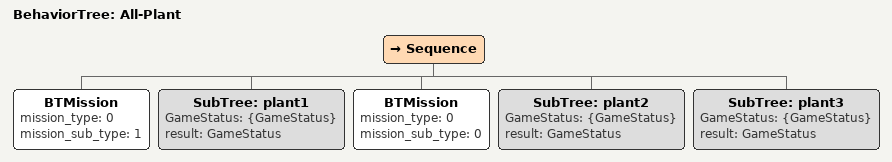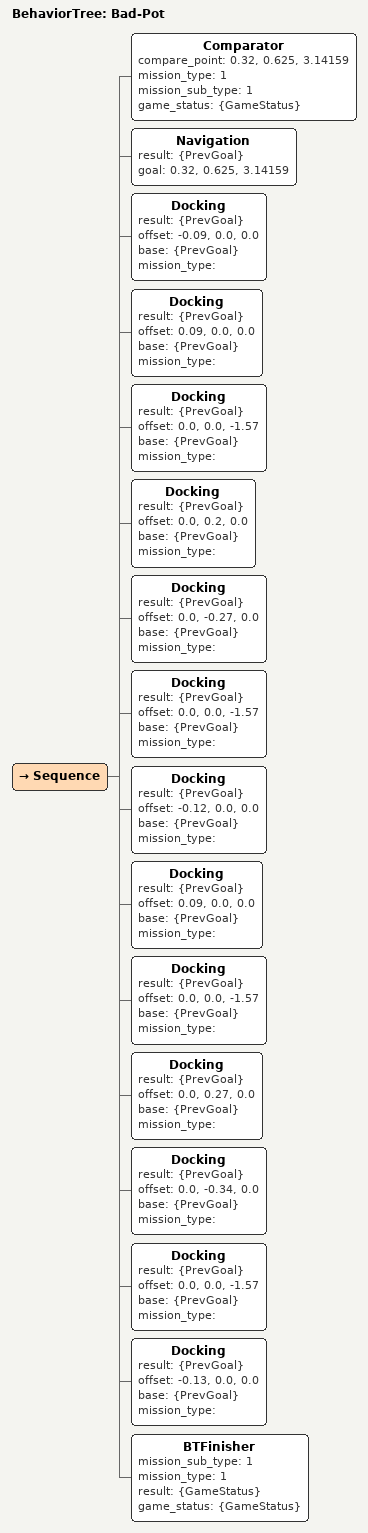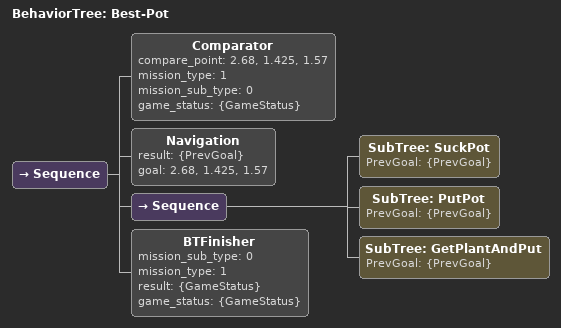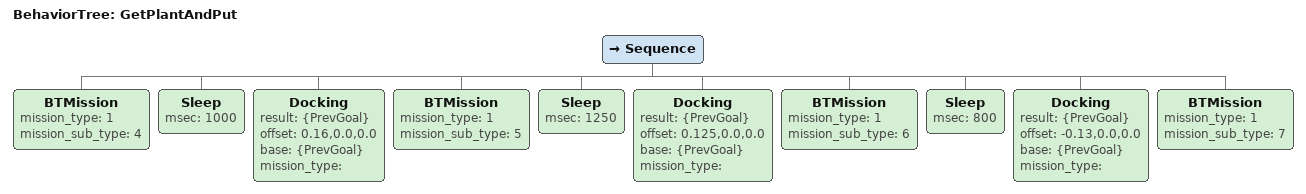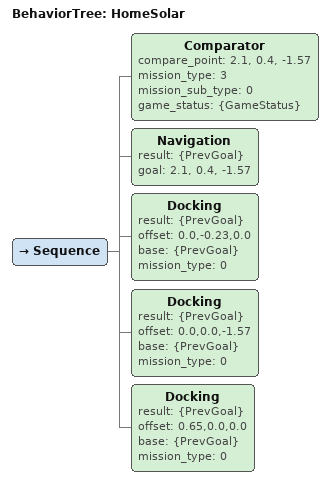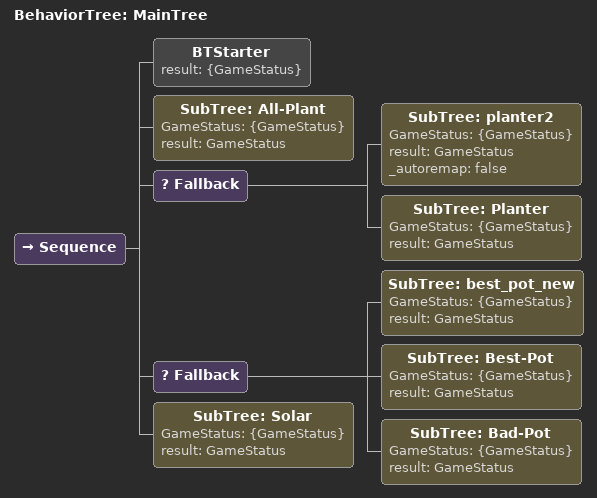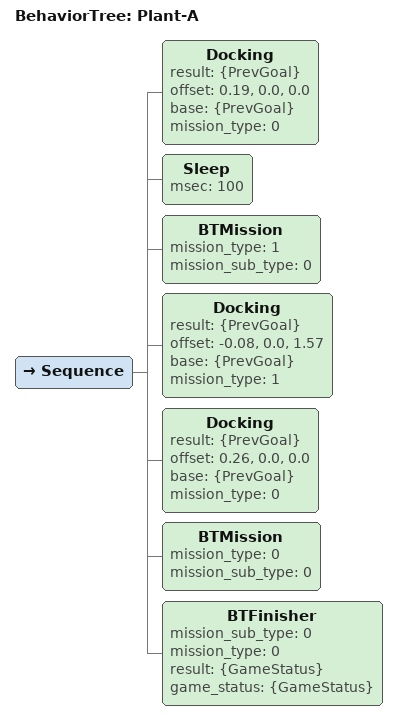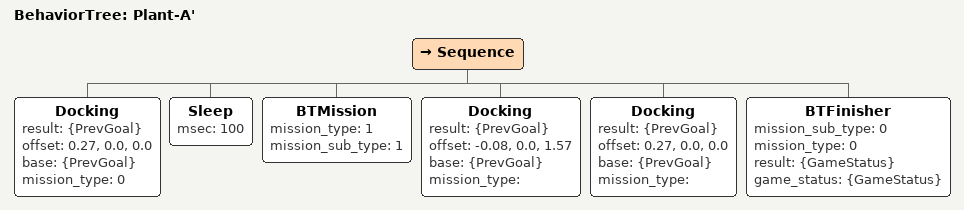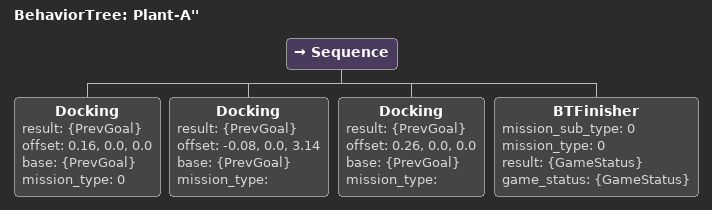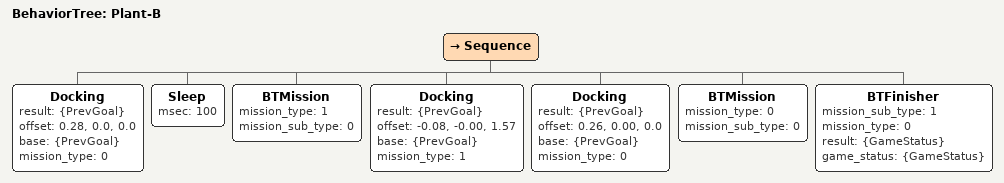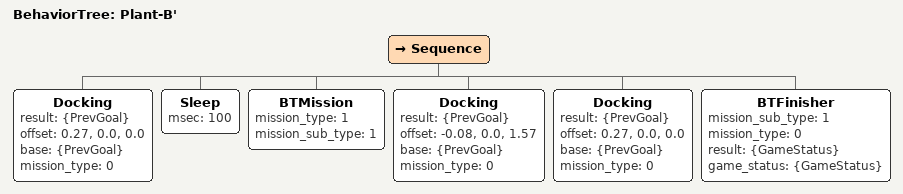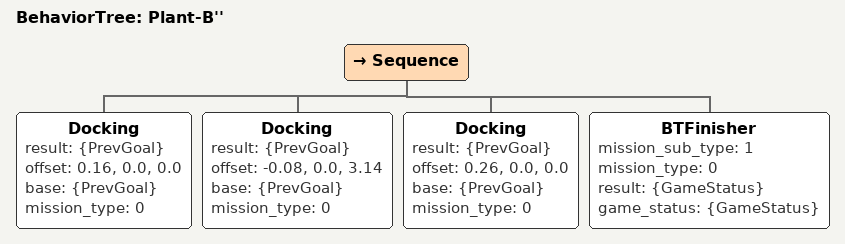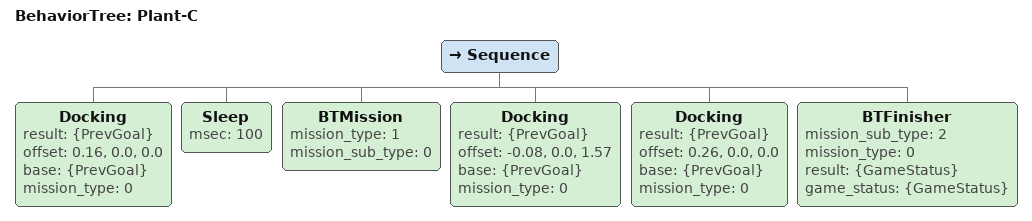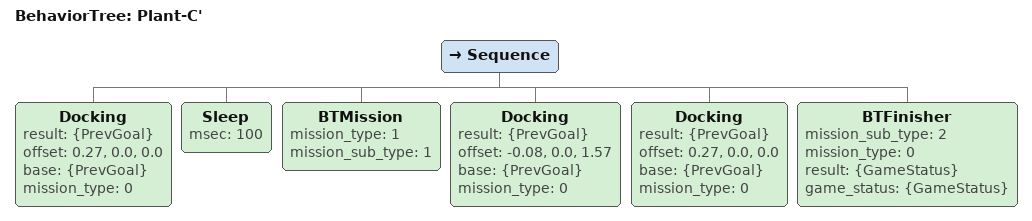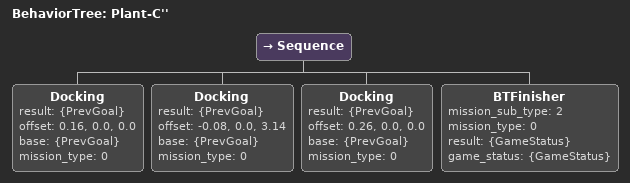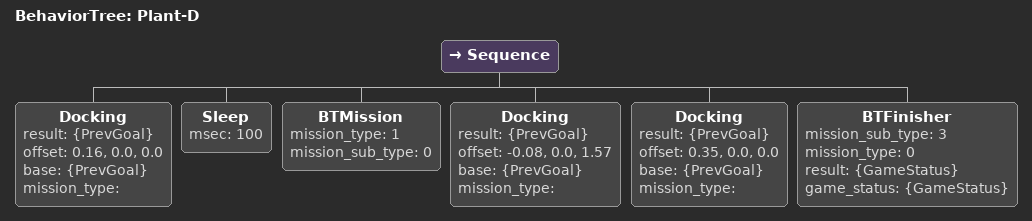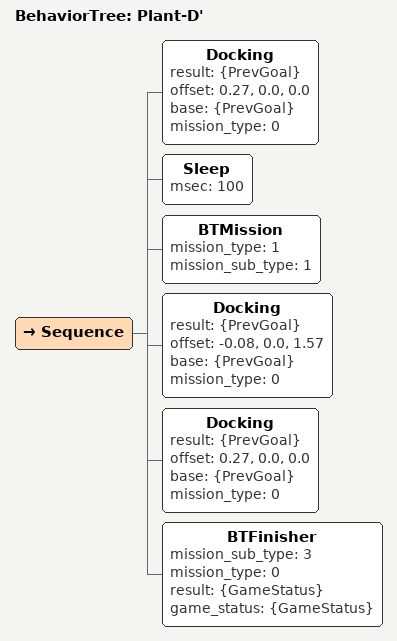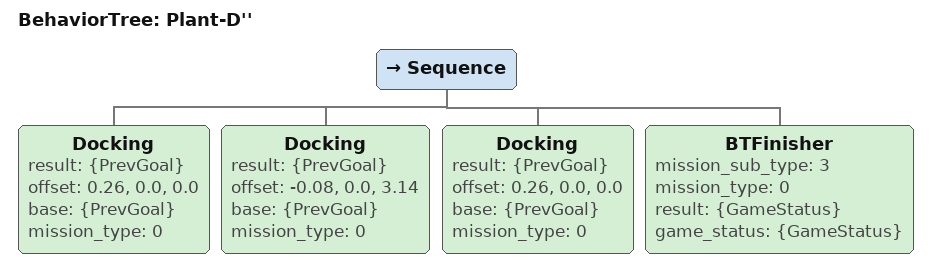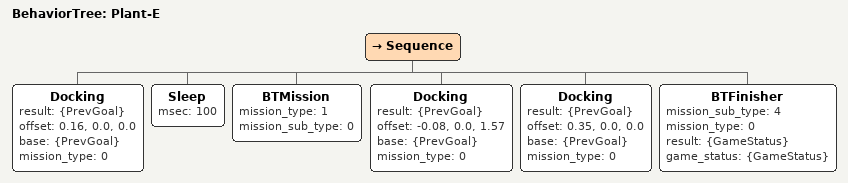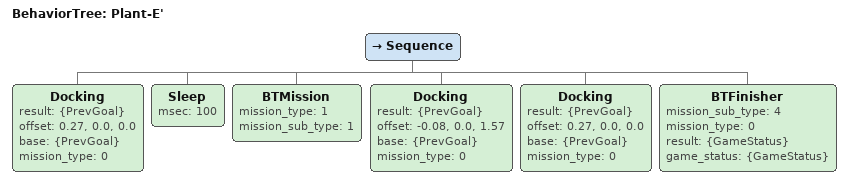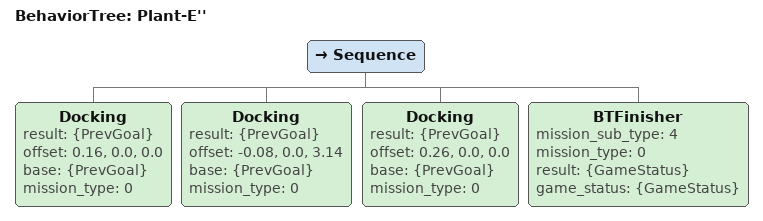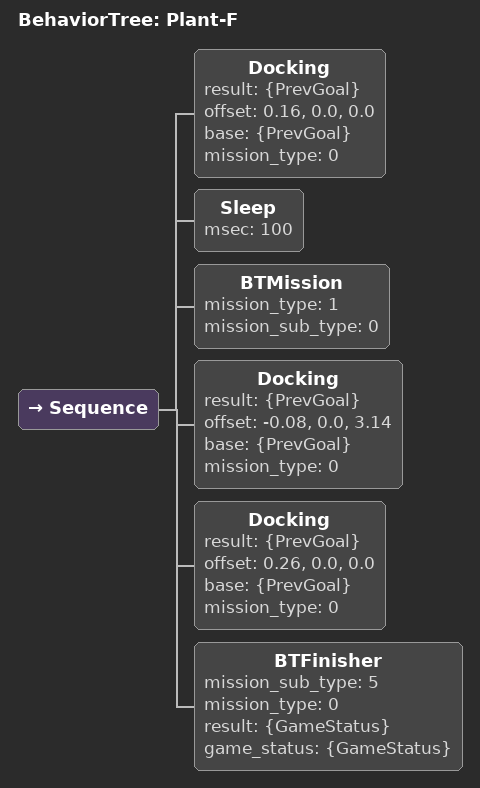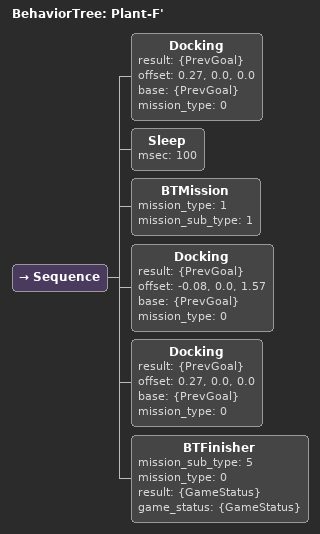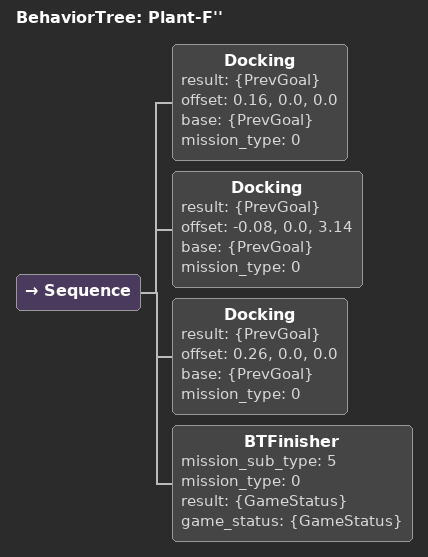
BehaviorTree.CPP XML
<BehaviorTree ID="All-Plant">
  <Sequence>
    <BTMission mission_type="0" mission_sub_type="1"/>
    <SubTree ID="plant1" GameStatus="{GameStatus}" result="GameStatus"/>
    <BTMission mission_type="0" mission_sub_type="0"/>
    <SubTree ID="plant2" GameStatus="{GameStatus}" result="GameStatus"/>
    <SubTree ID="plant3" GameStatus="{GameStatus}" result="GameStatus"/>
  </Sequence>
</BehaviorTree>

<BehaviorTree ID="Bad-Pot">
  <Sequence>
    <Comparator compare_point="0.32, 0.625, 3.14159" mission_type="1" mission_sub_type="1" game_status="{GameStatus}"/>
    <Navigation result="{PrevGoal}" goal="0.32, 0.625, 3.14159"/>
    <Docking result="{PrevGoal}" offset="-0.09, 0.0, 0.0" base="{PrevGoal}" mission_type=""/>
    <Docking result="{PrevGoal}" offset="0.09, 0.0, 0.0" base="{PrevGoal}" mission_type=""/>
    <Docking result="{PrevGoal}" offset="0.0, 0.0, -1.57" base="{PrevGoal}" mission_type=""/>
    <Docking result="{PrevGoal}" offset="0.0, 0.2, 0.0" base="{PrevGoal}" mission_type=""/>
    <Docking result="{PrevGoal}" offset="0.0, -0.27, 0.0" base="{PrevGoal}" mission_type=""/>
    <Docking result="{PrevGoal}" offset="0.0, 0.0, -1.57" base="{PrevGoal}" mission_type=""/>
    <Docking result="{PrevGoal}" offset="-0.12, 0.0, 0.0" base="{PrevGoal}" mission_type=""/>
    <Docking result="{PrevGoal}" offset="0.09, 0.0, 0.0" base="{PrevGoal}" mission_type=""/>
    <Docking result="{PrevGoal}" offset="0.0, 0.0, -1.57" base="{PrevGoal}" mission_type=""/>
    <Docking result="{PrevGoal}" offset="0.0, 0.27, 0.0" base="{PrevGoal}" mission_type=""/>
    <Docking result="{PrevGoal}" offset="0.0, -0.34, 0.0" base="{PrevGoal}" mission_type=""/>
    <Docking result="{PrevGoal}" offset="0.0, 0.0,  -1.57" base="{PrevGoal}" mission_type=""/>
    <Docking result="{PrevGoal}" offset="-0.13, 0.0, 0.0" base="{PrevGoal}" mission_type=""/>
    <BTFinisher mission_sub_type="1" mission_type="1" result="{GameStatus}" game_status="{GameStatus}"/>
  </Sequence>
</BehaviorTree>

<BehaviorTree ID="Best-Pot">
  <Sequence>
    <Comparator compare_point="2.68, 1.425, 1.57" mission_type="1" mission_sub_type="0" game_status="{GameStatus}"/>
    <Navigation result="{PrevGoal}" goal="2.68, 1.425, 1.57"/>
    <Sequence>
      <SubTree ID="SuckPot" PrevGoal="{PrevGoal}"/>
      <SubTree ID="PutPot" PrevGoal="{PrevGoal}"/>
      <SubTree ID="GetPlantAndPut" PrevGoal="{PrevGoal}"/>
    </Sequence>
    <BTFinisher mission_sub_type="0" mission_type="1" result="{GameStatus}" game_status="{GameStatus}"/>
  </Sequence>
</BehaviorTree>

<BehaviorTree ID="GetPlantAndPut">
  <Sequence>
    <BTMission mission_type="1" mission_sub_type="4"/>
    <Sleep msec="1000"/>
    <Docking result="{PrevGoal}" offset="0.16,0.0,0.0" base="{PrevGoal}" mission_type=""/>
    <BTMission mission_type="1" mission_sub_type="5"/>
    <Sleep msec="1250"/>
    <Docking result="{PrevGoal}" offset="0.125,0.0,0.0" base="{PrevGoal}" mission_type=""/>
    <BTMission mission_type="1" mission_sub_type="6"/>
    <Sleep msec="800"/>
    <Docking result="{PrevGoal}" offset="-0.13,0.0,0.0" base="{PrevGoal}" mission_type=""/>
    <BTMission mission_type="1" mission_sub_type="7"/>
  </Sequence>
</BehaviorTree>

<BehaviorTree ID="HomeSolar">
  <Sequence>
    <Comparator compare_point="2.1, 0.4, -1.57" mission_type="3" mission_sub_type="0" game_status="{GameStatus}"/>
    <Navigation result="{PrevGoal}" goal="2.1, 0.4, -1.57"/>
    <Docking result="{PrevGoal}" offset="0.0,-0.23,0.0" base="{PrevGoal}" mission_type="0"/>
    <Docking result="{PrevGoal}" offset="0.0,0.0,-1.57" base="{PrevGoal}" mission_type="0"/>
    <Docking result="{PrevGoal}" offset="0.65,0.0,0.0" base="{PrevGoal}" mission_type="0"/>
  </Sequence>
</BehaviorTree>

<BehaviorTree ID="MainTree">
  <Sequence>
    <BTStarter result="{GameStatus}"/>
    <SubTree ID="All-Plant" GameStatus="{GameStatus}" result="GameStatus"/>
    <Fallback>
      <SubTree ID="planter2" GameStatus="{GameStatus}" result="GameStatus" _autoremap="false"/>
      <SubTree ID="Planter" GameStatus="{GameStatus}" result="GameStatus"/>
    </Fallback>
    <Fallback>
      <SubTree ID="best_pot_new" GameStatus="{GameStatus}" result="GameStatus"/>
      <SubTree ID="Best-Pot" GameStatus="{GameStatus}" result="GameStatus"/>
      <SubTree ID="Bad-Pot" GameStatus="{GameStatus}" result="GameStatus"/>
    </Fallback>
    <SubTree ID="Solar" GameStatus="{GameStatus}" result="GameStatus"/>
  </Sequence>
</BehaviorTree>

<BehaviorTree ID="Plant-A">
  <Sequence>
    <Docking result="{PrevGoal}" offset="0.19, 0.0, 0.0" base="{PrevGoal}" mission_type="0"/>
    <Sleep msec="100"/>
    <BTMission mission_type="1" mission_sub_type="0"/>
    <Docking result="{PrevGoal}" offset="-0.08, 0.0, 1.57" base="{PrevGoal}" mission_type="1"/>
    <Docking result="{PrevGoal}" offset="0.26, 0.0, 0.0" base="{PrevGoal}" mission_type="0"/>
    <BTMission mission_type="0" mission_sub_type="0"/>
    <BTFinisher mission_sub_type="0" mission_type="0" result="{GameStatus}" game_status="{GameStatus}"/>
  </Sequence>
</BehaviorTree>

<BehaviorTree ID="Plant-A'">
  <Sequence>
    <Docking result="{PrevGoal}" offset="0.27, 0.0, 0.0" base="{PrevGoal}" mission_type="0"/>
    <Sleep msec="100"/>
    <BTMission mission_type="1" mission_sub_type="1"/>
    <Docking result="{PrevGoal}" offset="-0.08, 0.0, 1.57" base="{PrevGoal}" mission_type=""/>
    <Docking result="{PrevGoal}" offset="0.27, 0.0, 0.0" base="{PrevGoal}" mission_type=""/>
    <BTFinisher mission_sub_type="0" mission_type="0" result="{GameStatus}" game_status="{GameStatus}"/>
  </Sequence>
</BehaviorTree>

<BehaviorTree ID="Plant-A''">
  <Sequence>
    <Docking result="{PrevGoal}" offset="0.16, 0.0, 0.0" base="{PrevGoal}" mission_type="0"/>
    <Docking result="{PrevGoal}" offset="-0.08, 0.0, 3.14" base="{PrevGoal}" mission_type=""/>
    <Docking result="{PrevGoal}" offset="0.26, 0.0, 0.0" base="{PrevGoal}" mission_type=""/>
    <BTFinisher mission_sub_type="0" mission_type="0" result="{GameStatus}" game_status="{GameStatus}"/>
  </Sequence>
</BehaviorTree>

<BehaviorTree ID="Plant-B">
  <Sequence>
    <Docking result="{PrevGoal}" offset="0.28, 0.0, 0.0" base="{PrevGoal}" mission_type="0"/>
    <Sleep msec="100"/>
    <BTMission mission_type="1" mission_sub_type="0"/>
    <Docking result="{PrevGoal}" offset="-0.08, -0.00, 1.57" base="{PrevGoal}" mission_type="1"/>
    <Docking result="{PrevGoal}" offset="0.26,  0.00, 0.0" base="{PrevGoal}" mission_type="0"/>
    <BTMission mission_type="0" mission_sub_type="0"/>
    <BTFinisher mission_sub_type="1" mission_type="0" result="{GameStatus}" game_status="{GameStatus}"/>
  </Sequence>
</BehaviorTree>

<BehaviorTree ID="Plant-B'">
  <Sequence>
    <Docking result="{PrevGoal}" offset="0.27, 0.0, 0.0" base="{PrevGoal}" mission_type="0"/>
    <Sleep msec="100"/>
    <BTMission mission_type="1" mission_sub_type="1"/>
    <Docking result="{PrevGoal}" offset="-0.08, 0.0, 1.57" base="{PrevGoal}" mission_type="0"/>
    <Docking result="{PrevGoal}" offset="0.27,  0.0, 0.0" base="{PrevGoal}" mission_type="0"/>
    <BTFinisher mission_sub_type="1" mission_type="0" result="{GameStatus}" game_status="{GameStatus}"/>
  </Sequence>
</BehaviorTree>

<BehaviorTree ID="Plant-B''">
  <Sequence>
    <Docking result="{PrevGoal}" offset="0.16, 0.0, 0.0" base="{PrevGoal}" mission_type="0"/>
    <Docking result="{PrevGoal}" offset="-0.08, 0.0, 3.14" base="{PrevGoal}" mission_type="0"/>
    <Docking result="{PrevGoal}" offset="0.26,  0.0, 0.0" base="{PrevGoal}" mission_type="0"/>
    <BTFinisher mission_sub_type="1" mission_type="0" result="{GameStatus}" game_status="{GameStatus}"/>
  </Sequence>
</BehaviorTree>

<BehaviorTree ID="Plant-C">
  <Sequence>
    <Docking result="{PrevGoal}" offset="0.16, 0.0, 0.0" base="{PrevGoal}" mission_type="0"/>
    <Sleep msec="100"/>
    <BTMission mission_type="1" mission_sub_type="0"/>
    <Docking result="{PrevGoal}" offset="-0.08, 0.0, 1.57" base="{PrevGoal}" mission_type="0"/>
    <Docking result="{PrevGoal}" offset="0.26,  0.0, 0.0" base="{PrevGoal}" mission_type="0"/>
    <BTFinisher mission_sub_type="2" mission_type="0" result="{GameStatus}" game_status="{GameStatus}"/>
  </Sequence>
</BehaviorTree>

<BehaviorTree ID="Plant-C'">
  <Sequence>
    <Docking result="{PrevGoal}" offset="0.27, 0.0, 0.0" base="{PrevGoal}" mission_type="0"/>
    <Sleep msec="100"/>
    <BTMission mission_type="1" mission_sub_type="1"/>
    <Docking result="{PrevGoal}" offset="-0.08, 0.0, 1.57" base="{PrevGoal}" mission_type="0"/>
    <Docking result="{PrevGoal}" offset="0.27,  0.0, 0.0" base="{PrevGoal}" mission_type="0"/>
    <BTFinisher mission_sub_type="2" mission_type="0" result="{GameStatus}" game_status="{GameStatus}"/>
  </Sequence>
</BehaviorTree>

<BehaviorTree ID="Plant-C''">
  <Sequence>
    <Docking result="{PrevGoal}" offset="0.16, 0.0, 0.0" base="{PrevGoal}" mission_type="0"/>
    <Docking result="{PrevGoal}" offset="-0.08, 0.0, 3.14" base="{PrevGoal}" mission_type="0"/>
    <Docking result="{PrevGoal}" offset="0.26,  0.0, 0.0" base="{PrevGoal}" mission_type="0"/>
    <BTFinisher mission_sub_type="2" mission_type="0" result="{GameStatus}" game_status="{GameStatus}"/>
  </Sequence>
</BehaviorTree>

<BehaviorTree ID="Plant-D">
  <Sequence>
    <Docking result="{PrevGoal}" offset="0.16, 0.0, 0.0" base="{PrevGoal}" mission_type=""/>
    <Sleep msec="100"/>
    <BTMission mission_type="1" mission_sub_type="0"/>
    <Docking result="{PrevGoal}" offset="-0.08, 0.0, 1.57" base="{PrevGoal}" mission_type=""/>
    <Docking result="{PrevGoal}" offset="0.35,  0.0, 0.0" base="{PrevGoal}" mission_type=""/>
    <BTFinisher mission_sub_type="3" mission_type="0" result="{GameStatus}" game_status="{GameStatus}"/>
  </Sequence>
</BehaviorTree>

<BehaviorTree ID="Plant-D'">
  <Sequence>
    <Docking result="{PrevGoal}" offset="0.27, 0.0, 0.0" base="{PrevGoal}" mission_type="0"/>
    <Sleep msec="100"/>
    <BTMission mission_type="1" mission_sub_type="1"/>
    <Docking result="{PrevGoal}" offset="-0.08, 0.0, 1.57" base="{PrevGoal}" mission_type="0"/>
    <Docking result="{PrevGoal}" offset="0.27,  0.0, 0.0" base="{PrevGoal}" mission_type="0"/>
    <BTFinisher mission_sub_type="3" mission_type="0" result="{GameStatus}" game_status="{GameStatus}"/>
  </Sequence>
</BehaviorTree>

<BehaviorTree ID="Plant-D''">
  <Sequence>
    <Docking result="{PrevGoal}" offset="0.26, 0.0, 0.0" base="{PrevGoal}" mission_type="0"/>
    <Docking result="{PrevGoal}" offset="-0.08, 0.0, 3.14" base="{PrevGoal}" mission_type="0"/>
    <Docking result="{PrevGoal}" offset="0.26,  0.0, 0.0" base="{PrevGoal}" mission_type="0"/>
    <BTFinisher mission_sub_type="3" mission_type="0" result="{GameStatus}" game_status="{GameStatus}"/>
  </Sequence>
</BehaviorTree>

<BehaviorTree ID="Plant-E">
  <Sequence>
    <Docking result="{PrevGoal}" offset="0.16, 0.0, 0.0" base="{PrevGoal}" mission_type="0"/>
    <Sleep msec="100"/>
    <BTMission mission_type="1" mission_sub_type="0"/>
    <Docking result="{PrevGoal}" offset="-0.08, 0.0, 1.57" base="{PrevGoal}" mission_type="0"/>
    <Docking result="{PrevGoal}" offset="0.35,  0.0, 0.0" base="{PrevGoal}" mission_type="0"/>
    <BTFinisher mission_sub_type="4" mission_type="0" result="{GameStatus}" game_status="{GameStatus}"/>
  </Sequence>
</BehaviorTree>

<BehaviorTree ID="Plant-E'">
  <Sequence>
    <Docking result="{PrevGoal}" offset="0.27, 0.0, 0.0" base="{PrevGoal}" mission_type="0"/>
    <Sleep msec="100"/>
    <BTMission mission_type="1" mission_sub_type="1"/>
    <Docking result="{PrevGoal}" offset="-0.08, 0.0, 1.57" base="{PrevGoal}" mission_type="0"/>
    <Docking result="{PrevGoal}" offset="0.27,  0.0, 0.0" base="{PrevGoal}" mission_type="0"/>
    <BTFinisher mission_sub_type="4" mission_type="0" result="{GameStatus}" game_status="{GameStatus}"/>
  </Sequence>
</BehaviorTree>

<BehaviorTree ID="Plant-E''">
  <Sequence>
    <Docking result="{PrevGoal}" offset="0.16, 0.0, 0.0" base="{PrevGoal}" mission_type="0"/>
    <Docking result="{PrevGoal}" offset="-0.08, 0.0, 3.14" base="{PrevGoal}" mission_type="0"/>
    <Docking result="{PrevGoal}" offset="0.26,  0.0, 0.0" base="{PrevGoal}" mission_type="0"/>
    <BTFinisher mission_sub_type="4" mission_type="0" result="{GameStatus}" game_status="{GameStatus}"/>
  </Sequence>
</BehaviorTree>

<BehaviorTree ID="Plant-F">
  <Sequence>
    <Docking result="{PrevGoal}" offset="0.16, 0.0, 0.0" base="{PrevGoal}" mission_type="0"/>
    <Sleep msec="100"/>
    <BTMission mission_type="1" mission_sub_type="0"/>
    <Docking result="{PrevGoal}" offset="-0.08, 0.0, 3.14" base="{PrevGoal}" mission_type="0"/>
    <Docking result="{PrevGoal}" offset="0.26,  0.0, 0.0" base="{PrevGoal}" mission_type="0"/>
    <BTFinisher mission_sub_type="5" mission_type="0" result="{GameStatus}" game_status="{GameStatus}"/>
  </Sequence>
</BehaviorTree>

<BehaviorTree ID="Plant-F'">
  <Sequence>
    <Docking result="{PrevGoal}" offset="0.27, 0.0, 0.0" base="{PrevGoal}" mission_type="0"/>
    <Sleep msec="100"/>
    <BTMission mission_type="1" mission_sub_type="1"/>
    <Docking result="{PrevGoal}" offset="-0.08, 0.0, 1.57" base="{PrevGoal}" mission_type="0"/>
    <Docking result="{PrevGoal}" offset="0.27,  0.0, 0.0" base="{PrevGoal}" mission_type="0"/>
    <BTFinisher mission_sub_type="5" mission_type="0" result="{GameStatus}" game_status="{GameStatus}"/>
  </Sequence>
</BehaviorTree>

<BehaviorTree ID="Plant-F''">
  <Sequence>
    <Docking result="{PrevGoal}" offset="0.16, 0.0, 0.0" base="{PrevGoal}" mission_type="0"/>
    <Docking result="{PrevGoal}" offset="-0.08, 0.0, 3.14" base="{PrevGoal}" mission_type="0"/>
    <Docking result="{PrevGoal}" offset="0.26,  0.0, 0.0" base="{PrevGoal}" mission_type="0"/>
    <BTFinisher mission_sub_type="5" mission_type="0" result="{GameStatus}" game_status="{GameStatus}"/>
  </Sequence>
</BehaviorTree>
